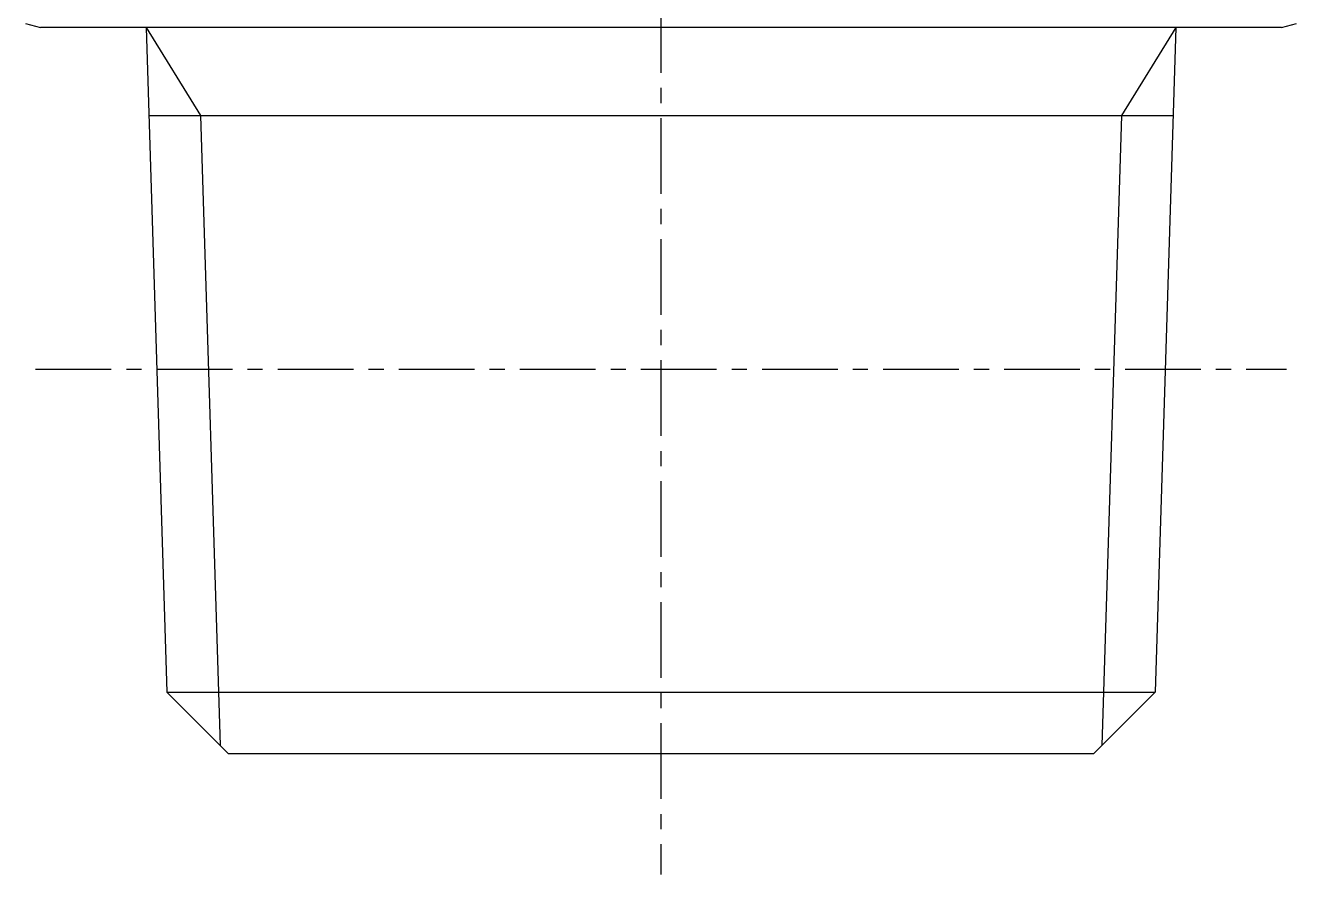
# Model space of a CAD drawing. Extents: x -12 to 116, y -14 to 98.
# Drawn here: x 94.78 to 115.78, y -1.02 to 13.02 of the extents above; entities that cross this region are included whole.
import ezdxf

# ---------------------------------------------------------------- set-up
doc = ezdxf.new("R2010")
doc.units = 0
doc.linetypes.add('CENTER', pattern=[2, 1.25, -0.25, 0.25, -0.25])
doc.layers.get('0').update_dxf_attribs({"linetype": 'CONTINUOUS'})
doc.layers.add('CENTER', color=1, linetype='CENTER')

msp = doc.modelspace()

# ---------------------------------------------------------------- linework, layer by layer
at = {"color": 7, "linetype": 'CONTINUOUS'}
for p, q in [((94.775, 13.051), (95.025, 12.984)), ((115.525, 12.984), (115.775, 13.051)), ((115.525, 12.984), (95.025, 12.984)), ((96.768, 12.984), (97.111, 1.998)), ((113.783, 12.984), (113.439, 1.998)), ((96.813, 11.529), (113.737, 11.529)), ((97.111, 1.998), (113.439, 1.998)), ((98.125, 0.984), (97.111, 1.998)), ((112.425, 0.984), (113.439, 1.998)), ((98.125, 0.984), (112.425, 0.984))]:
    msp.add_line(p, q, dxfattribs=at)
at = {"color": 3, "linetype": 'CONTINUOUS'}
for p, q in [((96.768, 12.984), (97.669, 11.529)), ((113.783, 12.984), (112.881, 11.529)), ((97.669, 11.529), (97.995, 1.115)), ((112.881, 11.529), (112.556, 1.115))]:
    msp.add_line(p, q, dxfattribs=at)
at = {"layer": 'CENTER', "color": 1, "linetype": 'CENTER'}
for p, q in [((105.275, 67.484), (105.275, -1.016)), ((94.944, 7.334), (115.606, 7.334))]:
    msp.add_line(p, q, dxfattribs=at)

doc.saveas('drawing.dxf')
